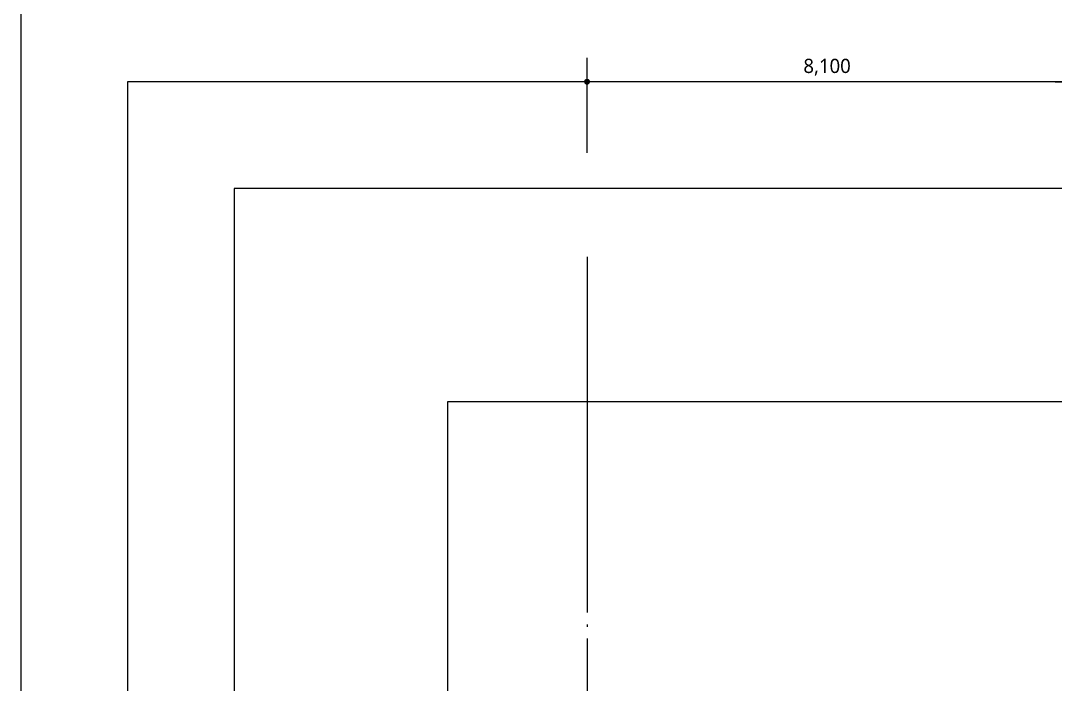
# Model space of a CAD drawing. Header units: millimetres. Extents: x 0 to 672800, y 0 to 118800.
# Drawn here: x 566738 to 584192, y 84231 to 95424 of the extents above; entities that cross this region are included whole.
import ezdxf

# ---------------------------------------------------------------- set-up
doc = ezdxf.new("R2010")
doc.units = ezdxf.units.MM
doc.header["$LTSCALE"] = 200
doc.linetypes.add('CEN-GAUN', pattern=[32.2, 30, -1, 0.2, -1])
doc.layers.get('DEFPOINTS').update_dxf_attribs({"color": 137})
doc.layers.add('CEN', color=1, linetype='CEN-GAUN')
doc.layers.add('check', color=61, linetype='Continuous', plot=False)
doc.styles.add('맑은고딕', font='malgun.ttf')
doc.dimstyles.new('CJAK', dxfattribs={"dimscale": 200, "dimtxt": 1.2, "dimasz": 0.5, "dimexe": 2, "dimexo": 3, "dimgap": 0.5, "dimtad": 1, "dimdec": 0, "dimzin": 1, "dimdsep": 46, "dimlunit": 6, "dimtxsty": '맑은고딕', "dimblk": 'CJDOT', "dimcen": 0.09, "dimdle": 1, "dimclrd": 256, "dimclre": 256, "dimclrt": 256, "dimadec": 0, "dimazin": 0, "dimtfac": 1, "dimtdec": 0, "dimtix": 1, "dimtmove": 2, "dimatfit": 3, "dimldrblk": 'CJDOT', "dimfxl": 1, "dimtolj": 1, "dimtzin": 1, "dimarcsym": 0})

# ---------------------------------------------------------------- blocks, each defined once
blk = doc.blocks.new('CJDOT')
blk.add_line((-2, 0), (2, 0))
at = {"const_width": 0.5}
blk.add_lwpolyline([(-0.25, 0, 1), (0.25, 0, 1)], format="xyb", close=True, dxfattribs=at)
blk = doc.blocks.new('*D482')
at = {"layer": 'check', "lineweight": -2, "transparency": 16777216}
for p, q in [((584392, 93195), (584392, 94795)), ((597392, 93195), (597392, 94795)), ((584492, 94395), (597292, 94395))]:
    blk.add_line(p, q, dxfattribs=at)
at = {"layer": 'DEFPOINTS', "color": 0, "transparency": 16777216}
for p in [(597392, 94395), (584392, 92595), (597392, 92595)]:
    blk.add_point(p, dxfattribs=at)
at = {"layer": 'check', "lineweight": -2, "transparency": 16777216, "xscale": 100, "yscale": 100, "zscale": 100, "rotation": 180}
blk.add_blockref('CJDOT', (584392, 94395), dxfattribs=at)
at = {"layer": 'check', "lineweight": -2, "transparency": 16777216, "xscale": 100, "yscale": 100, "zscale": 100}
blk.add_blockref('CJDOT', (597392, 94395), dxfattribs=at)
at = {"layer": 'check', "transparency": 16777216, "insert": (590892, 94640), "char_height": 240, "attachment_point": 5, "style": '맑은고딕'}
blk.add_mtext('\\A1;13,000', dxfattribs=at)
blk = doc.blocks.new('*D481')
at = {"layer": 'check', "lineweight": -2, "transparency": 16777216}
for p, q in [((576292, 93195), (576292, 94795)), ((584392, 93195), (584392, 94795)), ((584292, 94395), (576392, 94395))]:
    blk.add_line(p, q, dxfattribs=at)
at = {"layer": 'DEFPOINTS', "color": 0, "transparency": 16777216}
for p in [(576292, 94395), (576292, 92595), (584392, 92595)]:
    blk.add_point(p, dxfattribs=at)
at = {"layer": 'check', "lineweight": -2, "transparency": 16777216, "xscale": 100, "yscale": 100, "zscale": 100, "rotation": 180}
blk.add_blockref('CJDOT', (576292, 94395), dxfattribs=at)
at = {"layer": 'check', "lineweight": -2, "transparency": 16777216, "xscale": 100, "yscale": 100, "zscale": 100}
blk.add_blockref('CJDOT', (584392, 94395), dxfattribs=at)
at = {"layer": 'check', "transparency": 16777216, "insert": (580342, 94640), "char_height": 240, "attachment_point": 5, "style": '맑은고딕'}
blk.add_mtext('\\A1;8,100', dxfattribs=at)

msp = doc.modelspace()

# ---------------------------------------------------------------- linework, layer by layer
at = {"layer": 'CEN'}
msp.add_line((576292.3, 91441.6), (576292.3, 65441.6), dxfattribs=at)
at = {"layer": 'DEFPOINTS'}
for points in [[(609401.1, 56794.9), (609401.1, 96194.9), (566737.6, 96194.9), (566737.6, 56794.9)], [(607601.1, 58594.9), (607601.1, 94394.9), (568537.6, 94394.9), (568537.6, 58594.9)], [(605801.1, 60394.9), (605801.1, 92594.9), (570337.6, 92594.9), (570337.6, 60394.9)], [(602201.1, 65441.6), (602201.1, 88994.9), (573937.6, 88994.9), (573937.6, 65441.6)]]:
    msp.add_lwpolyline(points, close=True, dxfattribs=at)

# ---------------------------------------------------------------- dimensions: what is measured, and where the dimension line sits
at = {"layer": 'check'}
dim = msp.add_linear_dim(base=(576292.3, 94394.9), p1=(584392.3, 92594.9), p2=(576292.3, 92594.9), angle=180, dimstyle='CJAK', dxfattribs=at)
dim.commit()
dim.dimension.update_dxf_attribs({"geometry": '*D481', "text_midpoint": (580342.3, 94639.7)})
dim = msp.add_linear_dim(base=(597392.3, 94394.9), p1=(584392.3, 92594.9), p2=(597392.3, 92594.9), dimstyle='CJAK', dxfattribs=at)
dim.commit()
dim.dimension.update_dxf_attribs({"geometry": '*D482', "text_midpoint": (590892.3, 94639.7)})

doc.saveas('drawing.dxf')
